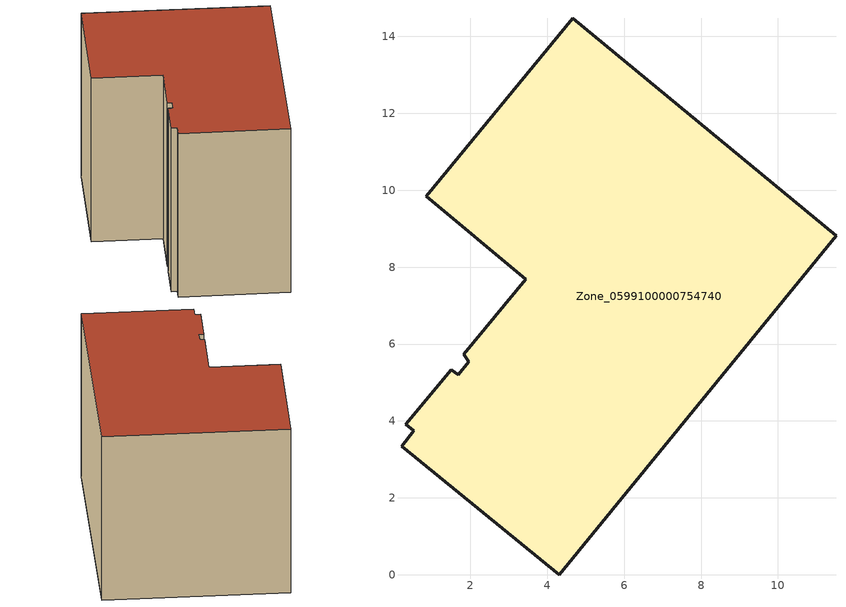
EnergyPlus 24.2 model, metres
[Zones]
Zone_0599100000754740
 floor ground (C_G): 4.67,14.47 11.51,8.81 4.31,0 0.21,3.35 0.54,3.75 0.33,3.91 1.5,5.34 1.69,5.2 1.96,5.54 1.83,5.74 3.44,7.69 0.85,9.84 z0
 wall outside (C_F): 11.51,8.81 4.67,14.47 0.85,9.84 3.44,7.69 1.83,5.74 1.96,5.54 1.69,5.2 1.5,5.34 0.33,3.91 0.54,3.75 0.21,3.35 4.31,0 11.51,8.81 z0:8.87
 roof outside (C_R): 1.96,5.54 1.69,5.2 1.5,5.34 0.33,3.91 0.54,3.75 0.21,3.35 4.31,0 11.51,8.81 4.67,14.47 0.85,9.84 3.44,7.69 1.83,5.74 z8.87
[BUILDING]
Pand.0599100000754740: North Axis=0; Terrain=City; Loads Convergence Tolerance Value=0.04; Temperature Convergence Tolerance Value=0.4; Solar Distribution=FullExterior; Maximum Number of Warmup Days=25; Minimum Number of Warmup Days=1
[Site:Location]
Rotterdam.The.Hague.AP_ZH_NLD Design_Conditions: Latitude=51.96; Longitude=4.45; Time Zone=1; Elevation=-4.5
[SITE:GROUNDTEMPERATURE:BUILDINGSURFACE]
18, 18, 18, 18, 18, 18, 18, 18, 18, 18, 18, 18
[MATERIAL] Thermal Absorptance=0.9; Solar Absorptance=0.7; Visible Absorptance=0.7
Name | Roughness | Thickness | Conductivity | Density | Specific Heat
G.TC.2006-2014 | MediumSmooth | 0.15 | 0.06 | 540 | 1210
F.TC.2006-2014 | Rough | 0.3 | 0.12 | 1920 | 840
R.TC.2006-2014 | MediumRough | 0.2 | 0.08 | 1500 | 1000
[CONSTRUCTION]
C_G: G.TC.2006-2014
C_F: F.TC.2006-2014
C_R: R.TC.2006-2014
[ZONE]
Zone_0599100000754740: Type=1; Multiplier=1; Ceiling Height=Autocalculate; Volume=Autocalculate; Floor Area=autocalculate; Part of Total Floor Area=Yes
[ZONEINFILTRATION:DESIGNFLOWRATE]
Infil_Zone_0599100000754740: Zone or ZoneList or Space or SpaceList=Zone_0599100000754740; Schedule=AlwaysOn; Design Flow Rate Calculation Method=Flow/Area; Flow Rate per Floor Area=0.0015; Constant Term Coefficient=1; Temperature Term Coefficient=0; Velocity Term Coefficient=0; Velocity Squared Term Coefficient=0
[HVACTEMPLATE:ZONE:IDEALLOADSAIRSYSTEM]
Zone_0599100000754740: Maximum Heating Supply Air Temperature=50; Minimum Cooling Supply Air Temperature=13; Maximum Heating Supply Air Humidity Ratio=0.0156; Minimum Cooling Supply Air Humidity Ratio=0.0077; Heating Limit=NoLimit; Cooling Limit=NoLimit; Dehumidification Control Type=ConstantSensibleHeatRatio; Cooling Sensible Heat Ratio=0.7; Dehumidification Setpoint=60; Humidification Control Type=None; Humidification Setpoint=30; Outdoor Air Method=None; Outdoor Air Flow Rate per Person=0.00944; Outdoor Air Flow Rate per Zone Floor Area=0; Outdoor Air Flow Rate per Zone=0; Demand Controlled Ventilation Type=None; Outdoor Air Economizer Type=NoEconomizer; Heat Recovery Type=None; Sensible Heat Recovery Effectiveness=0.7; Latent Heat Recovery Effectiveness=0.65
[ZONECONTROL:THERMOSTAT]
ThermostatControl_Zone_0599100000754740: Zone or ZoneList=Zone_0599100000754740; Control Type Schedule=DualSetpointControlType; Control 1=Thermostat_Zone_0599100000754740; Temperature Difference Between Cutout And Setpoint=0
[THERMOSTATSETPOINT:DUALSETPOINT]
Thermostat_Zone_0599100000754740: Heating Setpoint Temperature Schedule=HeatingSetpoint_Zone_0599100000754740; Cooling Setpoint Temperature Schedule=CoolingSetpoint_Zone_0599100000754740
[SCHEDULE:COMPACT]
HeatingSetpoint_Zone_0599100000754740: Through: 12/31, For: AllDays, Until: 24:00, 21
CoolingSetpoint_Zone_0599100000754740: Through: 12/31, For: AllDays, Until: 24:00, 24
DualSetpointControlType: Through: 12/31, For: AllDays, Until: 24:00, 4
AlwaysOn: Through: 12/31, For: AllDays, Until: 24:00, 1
